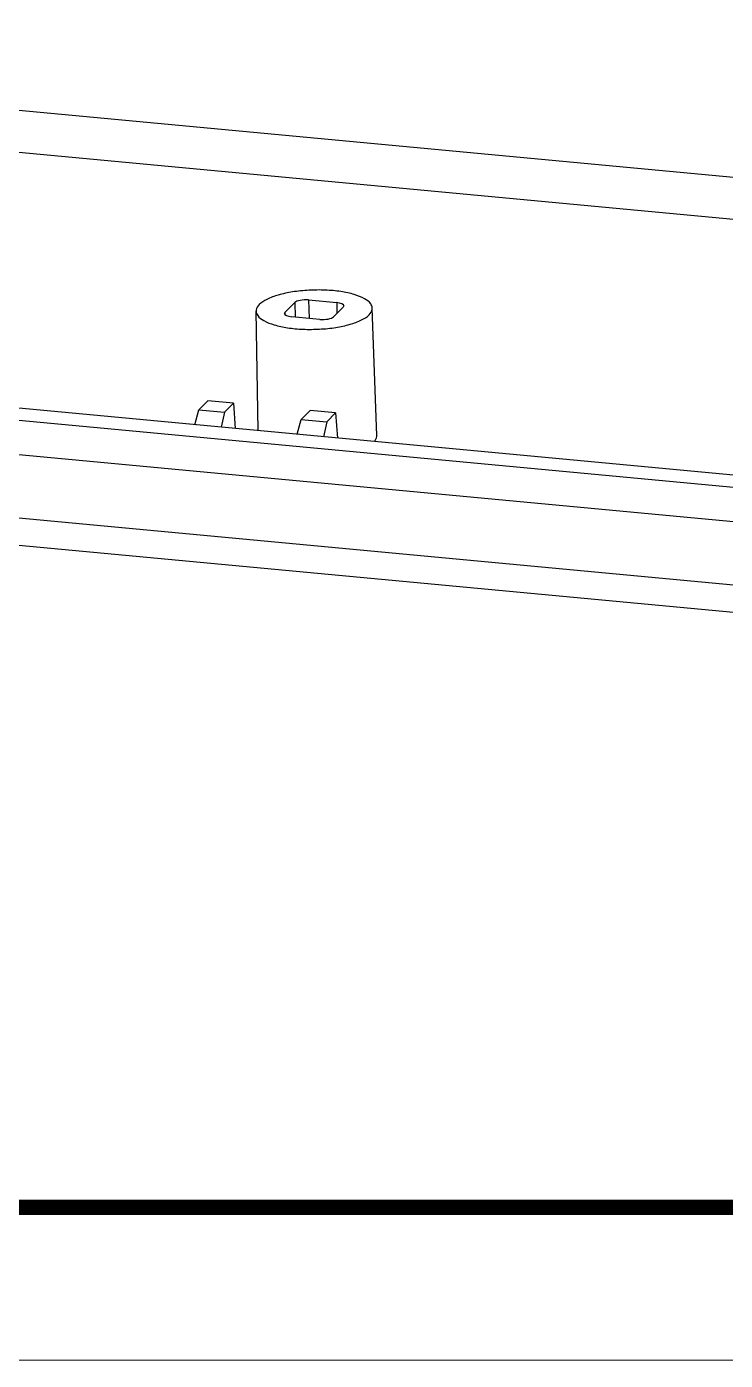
# Model space of a CAD drawing. Header units: millimetres. Extents: x 1779 to 2074, y -741 to -536.
# Drawn here: x 1856.78 to 1880.02, y -741.14 to -696.78 of the extents above; entities that cross this region are included whole.
import ezdxf

# ---------------------------------------------------------------- set-up
doc = ezdxf.new("R2010")
doc.units = ezdxf.units.MM
doc.layers.add('from', color=7, linetype='Continuous', lineweight=13)

msp = doc.modelspace()

# ---------------------------------------------------------------- linework, layer by layer
at = {"color": 7, "linetype": 'Continuous'}
for p, q in [((1838.532, -697.878), (1888.682, -702.573)), ((1888.983, -704.011), (1838.835, -699.316)), ((1865.371, -706.282), (1865.696, -705.959)), ((1865.696, -705.959), (1865.711, -706.443)), ((1866.154, -705.873), (1866.173, -706.486)), ((1866.154, -705.873), (1867.089, -705.96)), ((1867.31, -706.11), (1866.986, -706.433)), ((1867.089, -705.96), (1867.094, -706.326)), ((1867.33, -706.069), (1867.31, -706.11)), ((1864.475, -710.219), (1864.406, -706.245)), ((1865.351, -706.324), (1865.371, -706.282)), ((1865.374, -706.358), (1865.371, -706.282)), ((1866.528, -706.519), (1865.593, -706.432)), ((1868.427, -710.376), (1868.275, -706.142)), ((1889.159, -712.53), (1839.011, -707.835)), ((1838.626, -708.194), (1888.82, -712.893)), ((1838.353, -709.312), (1888.547, -714.012)), ((1862.372, -710.022), (1862.508, -709.525)), ((1862.803, -709.231), (1862.508, -709.525)), ((1862.508, -709.525), (1863.358, -709.604)), ((1863.653, -709.31), (1862.803, -709.231)), ((1863.358, -709.604), (1863.248, -710.104)), ((1863.358, -709.604), (1863.653, -709.31)), ((1863.653, -709.31), (1863.715, -710.148)), ((1866.203, -709.549), (1865.907, -709.843)), ((1867.053, -709.629), (1866.203, -709.549)), ((1866.757, -709.923), (1867.053, -709.629)), ((1867.053, -709.629), (1867.115, -710.466)), ((1865.772, -710.341), (1865.907, -709.843)), ((1865.907, -709.843), (1866.757, -709.923)), ((1866.757, -709.923), (1866.648, -710.423)), ((1888.639, -716.142), (1838.334, -711.432)), ((1888.957, -717.079), (1838.652, -712.369))]:
    msp.add_line(p, q, dxfattribs=at)
for centre, ratio, start_param, end_param in [((1866.036, -705.991), 0.33749, 1.227766, 2.798486), ((1866.97, -706.078), 0.337458, -0.002658, 1.227615), ((1865.711, -706.314), 0.337458, -3.136448, -1.913977), ((1866.646, -706.401), 0.33749, -1.913827, -0.343107)]:
    msp.add_ellipse(centre, major_axis=(0.36, 0.01), ratio=ratio, start_param=start_param, end_param=end_param, dxfattribs=at)
for points, start_tangent, end_tangent in [([(1868.274, -706.143), (1868.221, -705.998), (1868.018, -705.831), (1867.676, -705.692), (1867.23, -705.595), (1866.707, -705.546), (1866.161, -705.55), (1865.622, -705.606), (1865.147, -705.71), (1864.766, -705.854), (1864.513, -706.025)], (-0.068486, 0.997652), (-0.708386, -0.705825)), ([(1864.513, -706.025), (1864.409, -706.21), (1864.407, -706.245)], (-0.708386, -0.705825), (0.050567, -0.998721)), ([(1864.407, -706.245), (1864.461, -706.394), (1864.664, -706.561), (1865.006, -706.7), (1865.451, -706.797), (1865.975, -706.846), (1866.521, -706.842), (1867.059, -706.786), (1867.534, -706.682), (1867.916, -706.538), (1868.168, -706.367)], (0.050567, -0.998721), (0.708386, 0.705825)), ([(1868.168, -706.367), (1868.273, -706.182), (1868.274, -706.143)], (0.708386, 0.705825), (-0.068486, 0.997652)), ([(1868.337, -710.585), (1868.425, -710.416), (1868.426, -710.376)], (0.671737, 0.74079), (-0.068476, 0.997653))]:
    msp.add_spline(points, degree=3, dxfattribs=dict(at, start_tangent=start_tangent, end_tangent=end_tangent))
at = {"layer": 'from'}
msp.add_lwpolyline([(1778.886, -741.138), (2074.121, -741.138), (2074.121, -535.976), (1778.886, -535.976)], close=True, dxfattribs=at)
at = {"layer": 'from', "const_width": 0.509}
msp.add_lwpolyline([(1783.974, -736.05), (1783.974, -541.064), (2069.033, -541.064), (2069.033, -736.05), (1783.974, -736.05)], dxfattribs=at)

doc.saveas('drawing.dxf')
